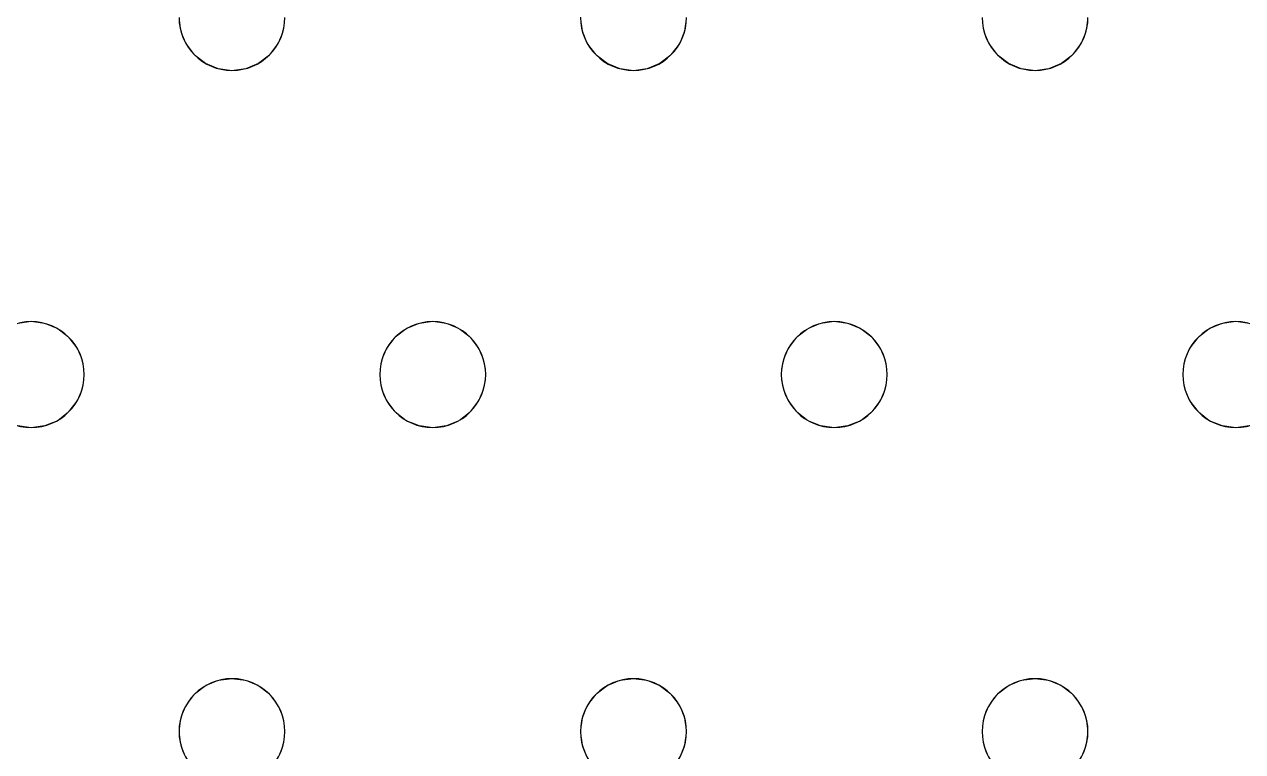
# Model space of a CAD drawing. Header units: millimetres. Extents: x -1 to 1201, y -701 to 1.
# Drawn here: x 695.6 to 787.6, y -342.5 to -287.5 of the extents above; entities that cross this region are included whole.
import ezdxf

# ---------------------------------------------------------------- set-up
doc = ezdxf.new("R2010")
doc.units = ezdxf.units.MM
doc.layers.add('IQ_200_3D', color=1, linetype='Continuous')
doc.layers.add('IQ_204_2D', color=7, linetype='Continuous')

msp = doc.modelspace()

# ---------------------------------------------------------------- linework, layer by layer
at = {"layer": 'IQ_200_3D', "lineweight": 18}
for points, invisible_edges in [([(715.284, -287, 890), (715.148, -288.035, 890), (737.618, -287, 890), (737.754, -285.965, 890)], 10), ([(684.815, -288.035, 890), (707.421, -288.035, 890), (707.284, -287, 890), (684.951, -287, 890)], 5), ([(707.284, -287, 888), (707.421, -288.035, 888), (684.815, -288.035, 888), (684.951, -287, 888)], 10), ([(707.284, -287, 890), (707.421, -288.035, 890), (707.421, -288.035, 888), (707.284, -287, 888)], 2), ([(715.148, -288.035, 890), (714.748, -289, 890), (737.754, -288.035, 890), (737.618, -287, 890)], 10), ([(715.148, -288.035, 888), (715.284, -287, 888), (737.618, -287, 888), (737.754, -288.035, 888)], 10), ([(715.148, -288.035, 890), (715.284, -287, 890), (715.284, -287, 888), (715.148, -288.035, 888)], 8), ([(737.618, -287, 890), (737.754, -288.035, 890), (737.754, -288.035, 888), (737.618, -287, 888)], 2), ([(767.951, -287, 890), (745.618, -287, 890), (745.481, -288.035, 890), (768.087, -288.035, 890)], 5), ([(745.481, -288.035, 888), (745.618, -287, 888), (767.951, -287, 888), (768.087, -288.035, 888)], 10), ([(745.481, -288.035, 890), (745.618, -287, 890), (745.618, -287, 888), (745.481, -288.035, 888)], 8), ([(767.951, -287, 890), (768.087, -288.035, 890), (768.087, -288.035, 888), (767.951, -287, 888)], 2), ([(798.284, -287, 890), (775.951, -287, 890), (775.815, -288.035, 890), (798.421, -288.035, 890)], 5), ([(775.815, -288.035, 888), (775.951, -287, 888), (798.284, -287, 888), (798.421, -288.035, 888)], 10), ([(775.815, -288.035, 890), (775.951, -287, 890), (775.951, -287, 888), (775.815, -288.035, 888)], 8), ([(707.421, -288.035, 890), (684.815, -288.035, 890), (684.415, -289, 890), (707.82, -289, 890)], 5), ([(684.415, -289, 888), (707.421, -288.035, 888), (707.82, -289, 888), (696.118, -310, 888)], 13), ([(707.421, -288.035, 888), (684.415, -289, 888), (684.815, -288.035, 888)], 13), ([(707.421, -288.035, 890), (707.82, -289, 890), (707.82, -289, 888), (707.421, -288.035, 888)], 10), ([(714.748, -289, 890), (738.153, -289, 890), (737.754, -288.035, 890)], 13), ([(714.748, -289, 888), (715.148, -288.035, 888), (737.754, -288.035, 888), (738.153, -289, 888)], 10), ([(714.748, -289, 890), (715.148, -288.035, 890), (715.148, -288.035, 888), (714.748, -289, 888)], 10), ([(737.754, -288.035, 890), (738.153, -289, 890), (738.153, -289, 888), (737.754, -288.035, 888)], 10), ([(768.087, -288.035, 890), (745.481, -288.035, 890), (745.082, -289, 890), (768.487, -289, 890)], 5), ([(745.082, -289, 888), (745.481, -288.035, 888), (768.087, -288.035, 888), (768.487, -289, 888)], 10), ([(745.082, -289, 890), (745.481, -288.035, 890), (745.481, -288.035, 888), (745.082, -289, 888)], 10), ([(768.087, -288.035, 890), (768.487, -289, 890), (768.487, -289, 888), (768.087, -288.035, 888)], 10), ([(798.421, -288.035, 890), (775.815, -288.035, 890), (775.415, -289, 890), (798.82, -289, 890)], 5), ([(775.415, -289, 888), (798.421, -288.035, 888), (798.82, -289, 888), (787.118, -310, 888)], 13), ([(798.421, -288.035, 888), (775.415, -289, 888), (775.815, -288.035, 888)], 13), ([(775.415, -289, 890), (775.815, -288.035, 890), (775.815, -288.035, 888), (775.415, -289, 888)], 10), ([(683.779, -289.828, 890), (682.951, -290.464, 890), (695.082, -310.136, 890), (696.118, -310, 890)], 10), ([(684.415, -289, 890), (683.779, -289.828, 890), (696.118, -310, 890), (707.82, -289, 890)], 14), ([(683.779, -289.828, 888), (684.415, -289, 888), (696.118, -310, 888), (695.082, -310.136, 888)], 10), ([(708.456, -289.828, 890), (707.82, -289, 890), (696.118, -310, 890), (697.153, -310.136, 890)], 10), ([(696.118, -310, 888), (707.82, -289, 888), (708.456, -289.828, 888), (697.153, -310.136, 888)], 5), ([(709.284, -290.464, 890), (708.456, -289.828, 890), (697.153, -310.136, 890), (698.118, -310.536, 890)], 10), ([(709.284, -290.464, 888), (698.118, -310.536, 888), (697.153, -310.136, 888), (708.456, -289.828, 888)], 5), ([(707.82, -289, 890), (708.456, -289.828, 890), (708.456, -289.828, 888), (707.82, -289, 888)], 10), ([(708.456, -289.828, 890), (709.284, -290.464, 890), (709.284, -290.464, 888), (708.456, -289.828, 888)], 10), ([(725.416, -310.136, 890), (714.113, -289.828, 890), (713.284, -290.464, 890), (724.451, -310.536, 890)], 5), ([(725.416, -310.136, 888), (713.284, -290.464, 888), (714.113, -289.828, 888)], 13), ([(713.284, -290.464, 890), (714.113, -289.828, 890), (714.113, -289.828, 888), (713.284, -290.464, 888)], 10), ([(726.451, -310, 890), (714.748, -289, 890), (714.113, -289.828, 890), (725.416, -310.136, 890)], 5), ([(714.113, -289.828, 888), (714.748, -289, 888), (726.451, -310, 888), (725.416, -310.136, 888)], 10), ([(714.113, -289.828, 890), (714.748, -289, 890), (714.748, -289, 888), (714.113, -289.828, 888)], 10), ([(726.451, -310, 890), (738.789, -289.828, 890), (738.153, -289, 890), (714.748, -289, 890)], 13), ([(738.153, -289, 888), (738.789, -289.828, 888), (726.451, -310, 888), (714.748, -289, 888)], 14), ([(727.486, -310.136, 890), (739.618, -290.464, 890), (738.789, -289.828, 890), (726.451, -310, 890)], 5), ([(738.789, -289.828, 888), (739.618, -290.464, 888), (727.486, -310.136, 888), (726.451, -310, 888)], 10), ([(738.153, -289, 890), (738.789, -289.828, 890), (738.789, -289.828, 888), (738.153, -289, 888)], 10), ([(738.789, -289.828, 890), (739.618, -290.464, 890), (739.618, -290.464, 888), (738.789, -289.828, 888)], 10), ([(755.749, -310.136, 890), (756.784, -310, 890), (744.446, -289.828, 890), (743.618, -290.464, 890)], 10), ([(755.749, -310.136, 888), (754.784, -310.536, 888), (743.618, -290.464, 888), (744.446, -289.828, 888)], 10), ([(743.618, -290.464, 890), (744.446, -289.828, 890), (744.446, -289.828, 888), (743.618, -290.464, 888)], 10), ([(756.784, -310, 890), (768.487, -289, 890), (745.082, -289, 890), (744.446, -289.828, 890)], 11), ([(756.784, -310, 888), (755.749, -310.136, 888), (744.446, -289.828, 888), (745.082, -289, 888)], 10), ([(744.446, -289.828, 890), (745.082, -289, 890), (745.082, -289, 888), (744.446, -289.828, 888)], 10), ([(745.082, -289, 888), (768.487, -289, 888), (756.784, -310, 888)], 15), ([(769.122, -289.828, 890), (768.487, -289, 890), (756.784, -310, 890), (757.82, -310.136, 890)], 10), ([(756.784, -310, 888), (768.487, -289, 888), (769.122, -289.828, 888), (757.82, -310.136, 888)], 5), ([(769.951, -290.464, 890), (769.122, -289.828, 890), (757.82, -310.136, 890), (758.784, -310.536, 890)], 10), ([(769.951, -290.464, 888), (758.784, -310.536, 888), (757.82, -310.136, 888), (769.122, -289.828, 888)], 5), ([(768.487, -289, 890), (769.122, -289.828, 890), (769.122, -289.828, 888), (768.487, -289, 888)], 10), ([(769.122, -289.828, 890), (769.951, -290.464, 890), (769.951, -290.464, 888), (769.122, -289.828, 888)], 10), ([(786.082, -310.136, 890), (774.779, -289.828, 890), (773.951, -290.464, 890), (785.118, -310.536, 890)], 5), ([(786.082, -310.136, 888), (785.118, -310.536, 888), (773.951, -290.464, 888), (774.779, -289.828, 888)], 10), ([(773.951, -290.464, 890), (774.779, -289.828, 890), (774.779, -289.828, 888), (773.951, -290.464, 888)], 10), ([(787.118, -310, 890), (798.82, -289, 890), (775.415, -289, 890), (774.779, -289.828, 890)], 11), ([(787.118, -310, 888), (786.082, -310.136, 888), (774.779, -289.828, 888), (775.415, -289, 888)], 10), ([(774.779, -289.828, 890), (775.415, -289, 890), (775.415, -289, 888), (774.779, -289.828, 888)], 10), ([(774.779, -289.828, 890), (786.082, -310.136, 890), (787.118, -310, 890)], 13), ([(787.118, -310, 890), (799.456, -289.828, 890), (798.82, -289, 890)], 13), ([(799.456, -289.828, 888), (788.153, -310.136, 888), (787.118, -310, 888), (798.82, -289, 888)], 5), ([(788.153, -310.136, 890), (800.284, -290.464, 890), (799.456, -289.828, 890), (787.118, -310, 890)], 5), ([(710.249, -290.864, 890), (709.284, -290.464, 890), (698.118, -310.536, 890), (698.946, -311.172, 890)], 10), ([(710.249, -290.864, 888), (698.946, -311.172, 888), (698.118, -310.536, 888), (709.284, -290.464, 888)], 5), ([(709.284, -290.464, 890), (710.249, -290.864, 890), (710.249, -290.864, 888), (709.284, -290.464, 888)], 10), ([(724.451, -310.536, 890), (713.284, -290.464, 890), (712.32, -290.864, 890), (723.622, -311.172, 890)], 5), ([(724.451, -310.536, 888), (712.32, -290.864, 888), (713.284, -290.464, 888), (725.416, -310.136, 888)], 5), ([(712.32, -290.864, 890), (713.284, -290.464, 890), (713.284, -290.464, 888), (712.32, -290.864, 888)], 10), ([(728.451, -310.536, 890), (740.582, -290.864, 890), (739.618, -290.464, 890), (727.486, -310.136, 890)], 5), ([(728.451, -310.536, 888), (727.486, -310.136, 888), (739.618, -290.464, 888), (740.582, -290.864, 888)], 10), ([(739.618, -290.464, 890), (740.582, -290.864, 890), (740.582, -290.864, 888), (739.618, -290.464, 888)], 10), ([(754.784, -310.536, 890), (743.618, -290.464, 890), (742.653, -290.864, 890), (753.956, -311.172, 890)], 5), ([(742.653, -290.864, 888), (743.618, -290.464, 888), (754.784, -310.536, 888), (753.956, -311.172, 888)], 10), ([(742.653, -290.864, 890), (743.618, -290.464, 890), (743.618, -290.464, 888), (742.653, -290.864, 888)], 10), ([(743.618, -290.464, 890), (754.784, -310.536, 890), (755.749, -310.136, 890)], 13), ([(770.916, -290.864, 890), (769.951, -290.464, 890), (758.784, -310.536, 890), (759.613, -311.172, 890)], 10), ([(770.916, -290.864, 888), (759.613, -311.172, 888), (758.784, -310.536, 888), (769.951, -290.464, 888)], 5), ([(769.951, -290.464, 890), (770.916, -290.864, 890), (770.916, -290.864, 888), (769.951, -290.464, 888)], 10), ([(785.118, -310.536, 890), (773.951, -290.464, 890), (772.986, -290.864, 890), (784.289, -311.172, 890)], 5), ([(785.118, -310.536, 888), (784.289, -311.172, 888), (772.986, -290.864, 888), (773.951, -290.464, 888)], 10), ([(772.986, -290.864, 890), (773.951, -290.464, 890), (773.951, -290.464, 888), (772.986, -290.864, 888)], 10), ([(711.284, -291, 890), (710.249, -290.864, 890), (698.946, -311.172, 890), (699.582, -312, 890)], 10), ([(698.946, -311.172, 888), (710.249, -290.864, 888), (711.284, -291, 888)], 13), ([(699.582, -312, 888), (698.946, -311.172, 888), (711.284, -291, 888), (722.987, -312, 888)], 14), ([(711.284, -291, 890), (699.582, -312, 890), (722.987, -312, 890), (723.622, -311.172, 890)], 11), ([(711.284, -291, 888), (710.249, -290.864, 888), (710.249, -290.864, 890), (711.284, -291, 890)], 10), ([(711.284, -291, 890), (723.622, -311.172, 890), (712.32, -290.864, 890)], 3), ([(711.284, -291, 888), (712.32, -290.864, 888), (723.622, -311.172, 888), (722.987, -312, 888)], 10), ([(712.32, -290.864, 888), (711.284, -291, 888), (711.284, -291, 890), (712.32, -290.864, 890)], 10), ([(712.32, -290.864, 888), (724.451, -310.536, 888), (723.622, -311.172, 888)], 13), ([(728.451, -310.536, 890), (729.279, -311.172, 890), (740.582, -290.864, 890)], 14), ([(729.279, -311.172, 888), (728.451, -310.536, 888), (740.582, -290.864, 888), (741.618, -291, 888)], 10), ([(741.618, -291, 890), (740.582, -290.864, 890), (729.279, -311.172, 890), (729.915, -312, 890)], 10), ([(729.915, -312, 888), (729.279, -311.172, 888), (741.618, -291, 888), (753.32, -312, 888)], 14), ([(741.618, -291, 890), (729.915, -312, 890), (753.32, -312, 890), (753.956, -311.172, 890)], 11), ([(741.618, -291, 888), (740.582, -290.864, 888), (740.582, -290.864, 890), (741.618, -291, 890)], 10), ([(741.618, -291, 890), (753.956, -311.172, 890), (742.653, -290.864, 890)], 3), ([(741.618, -291, 888), (742.653, -290.864, 888), (753.956, -311.172, 888), (753.32, -312, 888)], 10), ([(742.653, -290.864, 888), (741.618, -291, 888), (741.618, -291, 890), (742.653, -290.864, 890)], 10), ([(771.951, -291, 890), (770.916, -290.864, 890), (759.613, -311.172, 890), (760.248, -312, 890)], 10), ([(759.613, -311.172, 888), (770.916, -290.864, 888), (771.951, -291, 888)], 13), ([(760.248, -312, 888), (759.613, -311.172, 888), (771.951, -291, 888), (783.653, -312, 888)], 14), ([(783.653, -312, 890), (771.951, -291, 890), (760.248, -312, 890), (760.648, -312.965, 890)], 11), ([(771.951, -291, 888), (770.916, -290.864, 888), (770.916, -290.864, 890), (771.951, -291, 890)], 10), ([(771.951, -291, 890), (783.653, -312, 890), (784.289, -311.172, 890), (772.986, -290.864, 890)], 5), ([(771.951, -291, 888), (772.986, -290.864, 888), (784.289, -311.172, 888), (783.653, -312, 888)], 10), ([(772.986, -290.864, 888), (771.951, -291, 888), (771.951, -291, 890), (772.986, -290.864, 890)], 10), ([(695.082, -310.136, 888), (696.118, -310, 888), (696.118, -310, 890), (695.082, -310.136, 890)], 10), ([(696.118, -310, 888), (697.153, -310.136, 888), (697.153, -310.136, 890), (696.118, -310, 890)], 10), ([(698.118, -310.536, 890), (697.153, -310.136, 890), (697.153, -310.136, 888), (698.118, -310.536, 888)], 10), ([(725.416, -310.136, 890), (724.451, -310.536, 890), (724.451, -310.536, 888), (725.416, -310.136, 888)], 10), ([(725.416, -310.136, 888), (726.451, -310, 888), (726.451, -310, 890), (725.416, -310.136, 890)], 10), ([(726.451, -310, 888), (727.486, -310.136, 888), (727.486, -310.136, 890), (726.451, -310, 890)], 10), ([(728.451, -310.536, 890), (727.486, -310.136, 890), (727.486, -310.136, 888), (728.451, -310.536, 888)], 10), ([(755.749, -310.136, 890), (754.784, -310.536, 890), (754.784, -310.536, 888), (755.749, -310.136, 888)], 10), ([(755.749, -310.136, 888), (756.784, -310, 888), (756.784, -310, 890), (755.749, -310.136, 890)], 10), ([(756.784, -310, 888), (757.82, -310.136, 888), (757.82, -310.136, 890), (756.784, -310, 890)], 10), ([(758.784, -310.536, 890), (757.82, -310.136, 890), (757.82, -310.136, 888), (758.784, -310.536, 888)], 10), ([(786.082, -310.136, 890), (785.118, -310.536, 890), (785.118, -310.536, 888), (786.082, -310.136, 888)], 10), ([(786.082, -310.136, 888), (787.118, -310, 888), (787.118, -310, 890), (786.082, -310.136, 890)], 10), ([(787.118, -310, 888), (788.153, -310.136, 888), (788.153, -310.136, 890), (787.118, -310, 890)], 10), ([(698.946, -311.172, 890), (698.118, -310.536, 890), (698.118, -310.536, 888), (698.946, -311.172, 888)], 10), ([(724.451, -310.536, 890), (723.622, -311.172, 890), (723.622, -311.172, 888), (724.451, -310.536, 888)], 10), ([(729.279, -311.172, 890), (728.451, -310.536, 890), (728.451, -310.536, 888), (729.279, -311.172, 888)], 10), ([(754.784, -310.536, 890), (753.956, -311.172, 890), (753.956, -311.172, 888), (754.784, -310.536, 888)], 10), ([(759.613, -311.172, 890), (758.784, -310.536, 890), (758.784, -310.536, 888), (759.613, -311.172, 888)], 10), ([(785.118, -310.536, 890), (784.289, -311.172, 890), (784.289, -311.172, 888), (785.118, -310.536, 888)], 10), ([(699.582, -312, 890), (698.946, -311.172, 890), (698.946, -311.172, 888), (699.582, -312, 888)], 10), ([(723.622, -311.172, 890), (722.987, -312, 890), (722.987, -312, 888), (723.622, -311.172, 888)], 10), ([(729.915, -312, 890), (729.279, -311.172, 890), (729.279, -311.172, 888), (729.915, -312, 888)], 10), ([(753.956, -311.172, 890), (753.32, -312, 890), (753.32, -312, 888), (753.956, -311.172, 888)], 10), ([(760.248, -312, 890), (759.613, -311.172, 890), (759.613, -311.172, 888), (760.248, -312, 888)], 10), ([(784.289, -311.172, 890), (783.653, -312, 890), (783.653, -312, 888), (784.289, -311.172, 888)], 10), ([(699.582, -312, 890), (699.981, -312.965, 890), (722.987, -312, 890)], 14), ([(722.987, -312, 888), (722.587, -312.965, 888), (699.981, -312.965, 888), (699.582, -312, 888)], 10), ([(699.981, -312.965, 890), (699.582, -312, 890), (699.582, -312, 888), (699.981, -312.965, 888)], 10), ([(699.981, -312.965, 890), (700.118, -314, 890), (722.587, -312.965, 890), (722.987, -312, 890)], 10), ([(722.987, -312, 890), (722.587, -312.965, 890), (722.587, -312.965, 888), (722.987, -312, 888)], 10), ([(729.915, -312, 890), (730.315, -312.965, 890), (753.32, -312, 890)], 14), ([(729.915, -312, 888), (753.32, -312, 888), (730.315, -312.965, 888)], 3), ([(730.315, -312.965, 890), (729.915, -312, 890), (729.915, -312, 888), (730.315, -312.965, 888)], 10), ([(730.315, -312.965, 890), (730.451, -314, 890), (752.921, -312.965, 890), (753.32, -312, 890)], 10), ([(730.315, -312.965, 888), (753.32, -312, 888), (752.921, -312.965, 888), (730.451, -314, 888)], 5), ([(753.32, -312, 890), (752.921, -312.965, 890), (752.921, -312.965, 888), (753.32, -312, 888)], 10), ([(760.248, -312, 888), (783.653, -312, 888), (760.648, -312.965, 888)], 3), ([(760.648, -312.965, 890), (760.248, -312, 890), (760.248, -312, 888), (760.648, -312.965, 888)], 10), ([(760.648, -312.965, 890), (760.784, -314, 890), (783.254, -312.965, 890), (783.653, -312, 890)], 10), ([(760.648, -312.965, 888), (783.653, -312, 888), (783.254, -312.965, 888), (760.784, -314, 888)], 5), ([(783.653, -312, 890), (783.254, -312.965, 890), (783.254, -312.965, 888), (783.653, -312, 888)], 10), ([(700.118, -314, 890), (699.981, -315.035, 890), (722.451, -314, 890), (722.587, -312.965, 890)], 10), ([(700.118, -314, 888), (699.981, -312.965, 888), (722.587, -312.965, 888), (722.451, -314, 888)], 10), ([(700.118, -314, 890), (699.981, -312.965, 890), (699.981, -312.965, 888), (700.118, -314, 888)], 2), ([(722.587, -312.965, 890), (722.451, -314, 890), (722.451, -314, 888), (722.587, -312.965, 888)], 8), ([(730.451, -314, 890), (730.315, -315.035, 890), (752.784, -314, 890), (752.921, -312.965, 890)], 10), ([(752.784, -314, 888), (730.315, -315.035, 888), (730.451, -314, 888), (752.921, -312.965, 888)], 5), ([(730.451, -314, 890), (730.315, -312.965, 890), (730.315, -312.965, 888), (730.451, -314, 888)], 2), ([(752.921, -312.965, 890), (752.784, -314, 890), (752.784, -314, 888), (752.921, -312.965, 888)], 8), ([(760.784, -314, 890), (760.648, -315.035, 890), (783.118, -314, 890), (783.254, -312.965, 890)], 10), ([(783.118, -314, 888), (760.648, -315.035, 888), (760.784, -314, 888), (783.254, -312.965, 888)], 5), ([(760.784, -314, 890), (760.648, -312.965, 890), (760.648, -312.965, 888), (760.784, -314, 888)], 2), ([(783.254, -312.965, 890), (783.118, -314, 890), (783.118, -314, 888), (783.254, -312.965, 888)], 8), ([(699.981, -315.035, 890), (722.587, -315.035, 890), (722.451, -314, 890)], 13), ([(699.981, -315.035, 888), (700.118, -314, 888), (722.451, -314, 888), (722.587, -315.035, 888)], 10), ([(699.981, -315.035, 890), (700.118, -314, 890), (700.118, -314, 888), (699.981, -315.035, 888)], 8), ([(722.451, -314, 890), (722.587, -315.035, 890), (722.587, -315.035, 888), (722.451, -314, 888)], 2), ([(730.315, -315.035, 890), (729.915, -316, 890), (752.921, -315.035, 890), (752.784, -314, 890)], 10), ([(752.921, -315.035, 888), (729.915, -316, 888), (730.315, -315.035, 888), (752.784, -314, 888)], 5), ([(730.315, -315.035, 890), (730.451, -314, 890), (730.451, -314, 888), (730.315, -315.035, 888)], 8), ([(752.784, -314, 890), (752.921, -315.035, 890), (752.921, -315.035, 888), (752.784, -314, 888)], 2), ([(760.648, -315.035, 890), (760.248, -316, 890), (783.254, -315.035, 890), (783.118, -314, 890)], 10), ([(783.254, -315.035, 888), (760.648, -315.035, 888), (783.118, -314, 888)], 3), ([(760.648, -315.035, 890), (760.784, -314, 890), (760.784, -314, 888), (760.648, -315.035, 888)], 8), ([(783.118, -314, 890), (783.254, -315.035, 890), (783.254, -315.035, 888), (783.118, -314, 888)], 2), ([(722.587, -315.035, 890), (699.981, -315.035, 890), (699.582, -316, 890), (722.987, -316, 890)], 5), ([(699.582, -316, 888), (699.981, -315.035, 888), (722.587, -315.035, 888), (722.987, -316, 888)], 10), ([(699.582, -316, 890), (699.981, -315.035, 890), (699.981, -315.035, 888), (699.582, -316, 888)], 10), ([(722.587, -315.035, 890), (722.987, -316, 890), (722.987, -316, 888), (722.587, -315.035, 888)], 10), ([(729.915, -316, 890), (753.32, -316, 890), (752.921, -315.035, 890)], 13), ([(753.32, -316, 888), (741.618, -337, 888), (729.915, -316, 888), (752.921, -315.035, 888)], 7), ([(729.915, -316, 890), (730.315, -315.035, 890), (730.315, -315.035, 888), (729.915, -316, 888)], 10), ([(752.921, -315.035, 890), (753.32, -316, 890), (753.32, -316, 888), (752.921, -315.035, 888)], 10), ([(783.254, -315.035, 890), (760.248, -316, 890), (783.653, -316, 890)], 3), ([(760.248, -316, 888), (760.648, -315.035, 888), (783.254, -315.035, 888), (783.653, -316, 888)], 10), ([(760.248, -316, 890), (760.648, -315.035, 890), (760.648, -315.035, 888), (760.248, -316, 888)], 10), ([(783.254, -315.035, 890), (783.653, -316, 890), (783.653, -316, 888), (783.254, -315.035, 888)], 10), ([(711.284, -337, 890), (699.582, -316, 890), (698.946, -316.828, 890), (710.249, -337.136, 890)], 5), ([(711.284, -337, 888), (710.249, -337.136, 888), (698.946, -316.828, 888), (699.582, -316, 888)], 10), ([(698.946, -316.828, 890), (699.582, -316, 890), (699.582, -316, 888), (698.946, -316.828, 888)], 10), ([(722.987, -316, 890), (699.582, -316, 890), (711.284, -337, 890)], 15), ([(711.284, -337, 888), (699.582, -316, 888), (722.987, -316, 888), (723.622, -316.828, 888)], 11), ([(723.622, -316.828, 890), (722.987, -316, 890), (711.284, -337, 890), (712.32, -337.136, 890)], 10), ([(722.987, -316, 890), (723.622, -316.828, 890), (723.622, -316.828, 888), (722.987, -316, 888)], 10), ([(729.915, -316, 890), (729.279, -316.828, 890), (741.618, -337, 890), (753.32, -316, 890)], 14), ([(741.618, -337, 888), (740.582, -337.136, 888), (729.279, -316.828, 888), (729.915, -316, 888)], 10), ([(729.279, -316.828, 890), (729.915, -316, 890), (729.915, -316, 888), (729.279, -316.828, 888)], 10), ([(741.618, -337, 890), (753.956, -316.828, 890), (753.32, -316, 890)], 13), ([(753.956, -316.828, 888), (742.653, -337.136, 888), (741.618, -337, 888), (753.32, -316, 888)], 5), ([(753.32, -316, 890), (753.956, -316.828, 890), (753.956, -316.828, 888), (753.32, -316, 888)], 10), ([(771.951, -337, 890), (783.653, -316, 890), (760.248, -316, 890), (759.613, -316.828, 890)], 11), ([(771.951, -337, 888), (770.916, -337.136, 888), (759.613, -316.828, 888), (760.248, -316, 888)], 10), ([(759.613, -316.828, 890), (760.248, -316, 890), (760.248, -316, 888), (759.613, -316.828, 888)], 10), ([(771.951, -337, 888), (760.248, -316, 888), (783.653, -316, 888), (784.289, -316.828, 888)], 11), ([(784.289, -316.828, 890), (783.653, -316, 890), (771.951, -337, 890), (772.986, -337.136, 890)], 10), ([(783.653, -316, 890), (784.289, -316.828, 890), (784.289, -316.828, 888), (783.653, -316, 888)], 10), ([(709.284, -337.536, 890), (698.118, -317.464, 890), (697.153, -317.864, 890), (708.456, -338.172, 890)], 5), ([(709.284, -337.536, 888), (697.153, -317.864, 888), (698.118, -317.464, 888)], 13), ([(697.153, -317.864, 890), (698.118, -317.464, 890), (698.118, -317.464, 888), (697.153, -317.864, 888)], 10), ([(710.249, -337.136, 890), (698.946, -316.828, 890), (698.118, -317.464, 890), (709.284, -337.536, 890)], 5), ([(710.249, -337.136, 888), (709.284, -337.536, 888), (698.118, -317.464, 888), (698.946, -316.828, 888)], 10), ([(698.118, -317.464, 890), (698.946, -316.828, 890), (698.946, -316.828, 888), (698.118, -317.464, 888)], 10), ([(723.622, -316.828, 888), (724.451, -317.464, 888), (712.32, -337.136, 888), (711.284, -337, 888)], 10), ([(724.451, -317.464, 890), (723.622, -316.828, 890), (712.32, -337.136, 890), (713.284, -337.536, 890)], 10), ([(713.284, -337.536, 888), (712.32, -337.136, 888), (724.451, -317.464, 888), (725.416, -317.864, 888)], 10), ([(725.416, -317.864, 890), (724.451, -317.464, 890), (713.284, -337.536, 890), (714.113, -338.172, 890)], 10), ([(723.622, -316.828, 890), (724.451, -317.464, 890), (724.451, -317.464, 888), (723.622, -316.828, 888)], 10), ([(724.451, -317.464, 890), (725.416, -317.864, 890), (725.416, -317.864, 888), (724.451, -317.464, 888)], 10), ([(728.451, -317.464, 890), (727.486, -317.864, 890), (739.618, -337.536, 890), (740.582, -337.136, 890)], 10), ([(739.618, -337.536, 888), (727.486, -317.864, 888), (728.451, -317.464, 888)], 13), ([(727.486, -317.864, 890), (728.451, -317.464, 890), (728.451, -317.464, 888), (727.486, -317.864, 888)], 10), ([(729.279, -316.828, 890), (728.451, -317.464, 890), (740.582, -337.136, 890), (741.618, -337, 890)], 10), ([(740.582, -337.136, 888), (739.618, -337.536, 888), (728.451, -317.464, 888), (729.279, -316.828, 888)], 10), ([(728.451, -317.464, 890), (729.279, -316.828, 890), (729.279, -316.828, 888), (728.451, -317.464, 888)], 10), ([(753.956, -316.828, 890), (741.618, -337, 890), (742.653, -337.136, 890), (754.784, -317.464, 890)], 5), ([(742.653, -337.136, 888), (753.956, -316.828, 888), (754.784, -317.464, 888)], 13), ([(754.784, -317.464, 890), (742.653, -337.136, 890), (743.618, -337.536, 890), (755.749, -317.864, 890)], 5), ([(743.618, -337.536, 888), (742.653, -337.136, 888), (754.784, -317.464, 888), (755.749, -317.864, 888)], 10), ([(753.956, -316.828, 890), (754.784, -317.464, 890), (754.784, -317.464, 888), (753.956, -316.828, 888)], 10), ([(754.784, -317.464, 890), (755.749, -317.864, 890), (755.749, -317.864, 888), (754.784, -317.464, 888)], 10), ([(758.784, -317.464, 890), (757.82, -317.864, 890), (769.951, -337.536, 890), (770.916, -337.136, 890)], 10), ([(769.951, -337.536, 888), (757.82, -317.864, 888), (758.784, -317.464, 888)], 13), ([(757.82, -317.864, 890), (758.784, -317.464, 890), (758.784, -317.464, 888), (757.82, -317.864, 888)], 10), ([(759.613, -316.828, 890), (758.784, -317.464, 890), (770.916, -337.136, 890), (771.951, -337, 890)], 10), ([(770.916, -337.136, 888), (769.951, -337.536, 888), (758.784, -317.464, 888), (759.613, -316.828, 888)], 10), ([(758.784, -317.464, 890), (759.613, -316.828, 890), (759.613, -316.828, 888), (758.784, -317.464, 888)], 10), ([(771.951, -337, 888), (784.289, -316.828, 888), (772.986, -337.136, 888)], 3), ([(785.118, -317.464, 890), (784.289, -316.828, 890), (772.986, -337.136, 890)], 14), ([(785.118, -317.464, 888), (773.951, -337.536, 888), (772.986, -337.136, 888), (784.289, -316.828, 888)], 5), ([(773.951, -337.536, 890), (786.082, -317.864, 890), (785.118, -317.464, 890), (772.986, -337.136, 890)], 5), ([(786.082, -317.864, 888), (774.779, -338.172, 888), (773.951, -337.536, 888), (785.118, -317.464, 888)], 5), ([(784.289, -316.828, 890), (785.118, -317.464, 890), (785.118, -317.464, 888), (784.289, -316.828, 888)], 10), ([(785.118, -317.464, 890), (786.082, -317.864, 890), (786.082, -317.864, 888), (785.118, -317.464, 888)], 10), ([(683.779, -338.172, 888), (682.951, -337.536, 888), (695.082, -317.864, 888), (696.118, -318, 888)], 10), ([(696.118, -318, 890), (695.082, -317.864, 890), (683.779, -338.172, 890), (684.415, -339, 890)], 10), ([(683.779, -338.172, 888), (696.118, -318, 888), (684.415, -339, 888)], 3), ([(684.415, -339, 890), (684.815, -339.965, 890), (707.82, -339, 890), (696.118, -318, 890)], 14), ([(707.82, -339, 888), (684.815, -339.965, 888), (684.415, -339, 888), (696.118, -318, 888)], 13), ([(696.118, -318, 888), (695.082, -317.864, 888), (695.082, -317.864, 890), (696.118, -318, 890)], 10), ([(708.456, -338.172, 890), (697.153, -317.864, 890), (696.118, -318, 890), (707.82, -339, 890)], 5), ([(697.153, -317.864, 888), (709.284, -337.536, 888), (708.456, -338.172, 888), (696.118, -318, 888)], 5), ([(697.153, -317.864, 888), (696.118, -318, 888), (696.118, -318, 890), (697.153, -317.864, 890)], 10), ([(707.82, -339, 888), (696.118, -318, 888), (708.456, -338.172, 888)], 3), ([(714.113, -338.172, 888), (713.284, -337.536, 888), (725.416, -317.864, 888), (726.451, -318, 888)], 10), ([(726.451, -318, 890), (725.416, -317.864, 890), (714.113, -338.172, 890), (714.748, -339, 890)], 10), ([(714.113, -338.172, 888), (726.451, -318, 888), (714.748, -339, 888)], 3), ([(738.153, -339, 890), (738.789, -338.172, 890), (726.451, -318, 890), (714.748, -339, 890)], 14), ([(726.451, -318, 888), (738.789, -338.172, 888), (738.153, -339, 888), (714.748, -339, 888)], 13), ([(726.451, -318, 888), (725.416, -317.864, 888), (725.416, -317.864, 890), (726.451, -318, 890)], 10), ([(727.486, -317.864, 890), (726.451, -318, 890), (738.789, -338.172, 890), (739.618, -337.536, 890)], 10), ([(727.486, -317.864, 888), (739.618, -337.536, 888), (738.789, -338.172, 888), (726.451, -318, 888)], 5), ([(727.486, -317.864, 888), (726.451, -318, 888), (726.451, -318, 890), (727.486, -317.864, 890)], 10), ([(755.749, -317.864, 890), (743.618, -337.536, 890), (744.446, -338.172, 890)], 13), ([(744.446, -338.172, 888), (743.618, -337.536, 888), (755.749, -317.864, 888), (756.784, -318, 888)], 10), ([(756.784, -318, 890), (755.749, -317.864, 890), (744.446, -338.172, 890), (745.082, -339, 890)], 10), ([(744.446, -338.172, 888), (756.784, -318, 888), (745.082, -339, 888)], 3), ([(756.784, -318, 890), (745.082, -339, 890), (768.487, -339, 890), (769.122, -338.172, 890)], 11), ([(768.487, -339, 888), (745.481, -339.965, 888), (745.082, -339, 888), (756.784, -318, 888)], 13), ([(756.784, -318, 888), (755.749, -317.864, 888), (755.749, -317.864, 890), (756.784, -318, 890)], 10), ([(757.82, -317.864, 890), (756.784, -318, 890), (769.122, -338.172, 890), (769.951, -337.536, 890)], 10), ([(757.82, -317.864, 888), (769.951, -337.536, 888), (769.122, -338.172, 888), (756.784, -318, 888)], 5), ([(757.82, -317.864, 888), (756.784, -318, 888), (756.784, -318, 890), (757.82, -317.864, 890)], 10), ([(769.122, -338.172, 888), (768.487, -339, 888), (756.784, -318, 888)], 14), ([(774.779, -338.172, 890), (787.118, -318, 890), (786.082, -317.864, 890), (773.951, -337.536, 890)], 5), ([(787.118, -318, 888), (775.415, -339, 888), (774.779, -338.172, 888), (786.082, -317.864, 888)], 5), ([(775.415, -339, 890), (787.118, -318, 890), (774.779, -338.172, 890)], 3), ([(775.415, -339, 890), (775.815, -339.965, 890), (798.82, -339, 890), (787.118, -318, 890)], 14), ([(798.82, -339, 888), (775.815, -339.965, 888), (775.415, -339, 888), (787.118, -318, 888)], 13), ([(787.118, -318, 888), (786.082, -317.864, 888), (786.082, -317.864, 890), (787.118, -318, 890)], 10), ([(787.118, -318, 890), (798.82, -339, 890), (799.456, -338.172, 890), (788.153, -317.864, 890)], 5), ([(788.153, -317.864, 888), (800.284, -337.536, 888), (799.456, -338.172, 888), (787.118, -318, 888)], 5), ([(788.153, -317.864, 888), (787.118, -318, 888), (787.118, -318, 890), (788.153, -317.864, 890)], 10), ([(798.82, -339, 888), (787.118, -318, 888), (799.456, -338.172, 888)], 3), ([(709.284, -337.536, 890), (708.456, -338.172, 890), (708.456, -338.172, 888), (709.284, -337.536, 888)], 10), ([(710.249, -337.136, 890), (709.284, -337.536, 890), (709.284, -337.536, 888), (710.249, -337.136, 888)], 10), ([(710.249, -337.136, 888), (711.284, -337, 888), (711.284, -337, 890), (710.249, -337.136, 890)], 10), ([(711.284, -337, 888), (712.32, -337.136, 888), (712.32, -337.136, 890), (711.284, -337, 890)], 10), ([(713.284, -337.536, 890), (712.32, -337.136, 890), (712.32, -337.136, 888), (713.284, -337.536, 888)], 10), ([(714.113, -338.172, 890), (713.284, -337.536, 890), (713.284, -337.536, 888), (714.113, -338.172, 888)], 10), ([(739.618, -337.536, 890), (738.789, -338.172, 890), (738.789, -338.172, 888), (739.618, -337.536, 888)], 10), ([(740.582, -337.136, 890), (739.618, -337.536, 890), (739.618, -337.536, 888), (740.582, -337.136, 888)], 10), ([(740.582, -337.136, 888), (741.618, -337, 888), (741.618, -337, 890), (740.582, -337.136, 890)], 10), ([(741.618, -337, 888), (742.653, -337.136, 888), (742.653, -337.136, 890), (741.618, -337, 890)], 10), ([(743.618, -337.536, 890), (742.653, -337.136, 890), (742.653, -337.136, 888), (743.618, -337.536, 888)], 10), ([(744.446, -338.172, 890), (743.618, -337.536, 890), (743.618, -337.536, 888), (744.446, -338.172, 888)], 10), ([(769.951, -337.536, 890), (769.122, -338.172, 890), (769.122, -338.172, 888), (769.951, -337.536, 888)], 10), ([(770.916, -337.136, 890), (769.951, -337.536, 890), (769.951, -337.536, 888), (770.916, -337.136, 888)], 10), ([(770.916, -337.136, 888), (771.951, -337, 888), (771.951, -337, 890), (770.916, -337.136, 890)], 10), ([(771.951, -337, 888), (772.986, -337.136, 888), (772.986, -337.136, 890), (771.951, -337, 890)], 10), ([(773.951, -337.536, 890), (772.986, -337.136, 890), (772.986, -337.136, 888), (773.951, -337.536, 888)], 10), ([(774.779, -338.172, 890), (773.951, -337.536, 890), (773.951, -337.536, 888), (774.779, -338.172, 888)], 10), ([(708.456, -338.172, 890), (707.82, -339, 890), (707.82, -339, 888), (708.456, -338.172, 888)], 10), ([(714.748, -339, 890), (714.113, -338.172, 890), (714.113, -338.172, 888), (714.748, -339, 888)], 10), ([(738.789, -338.172, 890), (738.153, -339, 890), (738.153, -339, 888), (738.789, -338.172, 888)], 10), ([(745.082, -339, 890), (744.446, -338.172, 890), (744.446, -338.172, 888), (745.082, -339, 888)], 10), ([(769.122, -338.172, 890), (768.487, -339, 890), (768.487, -339, 888), (769.122, -338.172, 888)], 10), ([(775.415, -339, 890), (774.779, -338.172, 890), (774.779, -338.172, 888), (775.415, -339, 888)], 10), ([(684.815, -339.965, 890), (684.951, -341, 890), (707.421, -339.965, 890), (707.82, -339, 890)], 10), ([(707.421, -339.965, 888), (684.951, -341, 888), (684.815, -339.965, 888), (707.82, -339, 888)], 5), ([(707.82, -339, 890), (707.421, -339.965, 890), (707.421, -339.965, 888), (707.82, -339, 888)], 10), ([(738.153, -339, 890), (714.748, -339, 890), (715.148, -339.965, 890)], 13), ([(738.153, -339, 888), (737.754, -339.965, 888), (715.148, -339.965, 888), (714.748, -339, 888)], 10), ([(715.148, -339.965, 890), (714.748, -339, 890), (714.748, -339, 888), (715.148, -339.965, 888)], 10), ([(715.148, -339.965, 890), (715.284, -341, 890), (737.754, -339.965, 890), (738.153, -339, 890)], 10), ([(738.153, -339, 890), (737.754, -339.965, 890), (737.754, -339.965, 888), (738.153, -339, 888)], 10), ([(768.487, -339, 890), (745.082, -339, 890), (745.481, -339.965, 890)], 13), ([(745.481, -339.965, 890), (745.082, -339, 890), (745.082, -339, 888), (745.481, -339.965, 888)], 10), ([(745.481, -339.965, 890), (745.618, -341, 890), (768.087, -339.965, 890), (768.487, -339, 890)], 10), ([(768.087, -339.965, 888), (745.618, -341, 888), (745.481, -339.965, 888), (768.487, -339, 888)], 5), ([(768.487, -339, 890), (768.087, -339.965, 890), (768.087, -339.965, 888), (768.487, -339, 888)], 10), ([(775.815, -339.965, 890), (775.415, -339, 890), (775.415, -339, 888), (775.815, -339.965, 888)], 10), ([(775.815, -339.965, 890), (775.951, -341, 890), (798.421, -339.965, 890), (798.82, -339, 890)], 10), ([(798.421, -339.965, 888), (775.951, -341, 888), (775.815, -339.965, 888), (798.82, -339, 888)], 5), ([(684.951, -341, 890), (684.815, -342.035, 890), (707.284, -341, 890), (707.421, -339.965, 890)], 10), ([(707.284, -341, 888), (684.815, -342.035, 888), (684.951, -341, 888), (707.421, -339.965, 888)], 5), ([(707.421, -339.965, 890), (707.284, -341, 890), (707.284, -341, 888), (707.421, -339.965, 888)], 8), ([(715.284, -341, 890), (715.148, -342.035, 890), (737.618, -341, 890), (737.754, -339.965, 890)], 10), ([(715.284, -341, 888), (715.148, -339.965, 888), (737.754, -339.965, 888), (737.618, -341, 888)], 10), ([(715.284, -341, 890), (715.148, -339.965, 890), (715.148, -339.965, 888), (715.284, -341, 888)], 2), ([(737.754, -339.965, 890), (737.618, -341, 890), (737.618, -341, 888), (737.754, -339.965, 888)], 8), ([(745.618, -341, 890), (745.481, -342.035, 890), (767.951, -341, 890), (768.087, -339.965, 890)], 10), ([(767.951, -341, 888), (745.481, -342.035, 888), (745.618, -341, 888), (768.087, -339.965, 888)], 5), ([(745.618, -341, 890), (745.481, -339.965, 890), (745.481, -339.965, 888), (745.618, -341, 888)], 2), ([(768.087, -339.965, 890), (767.951, -341, 890), (767.951, -341, 888), (768.087, -339.965, 888)], 8), ([(775.951, -341, 890), (775.815, -339.965, 890), (775.815, -339.965, 888), (775.951, -341, 888)], 2), ([(798.421, -339.965, 890), (775.951, -341, 890), (798.284, -341, 890)], 3), ([(798.284, -341, 888), (775.951, -341, 888), (798.421, -339.965, 888)], 3), ([(707.284, -341, 890), (684.815, -342.035, 890), (707.421, -342.035, 890)], 3), ([(707.421, -342.035, 888), (684.815, -342.035, 888), (707.284, -341, 888)], 3), ([(707.284, -341, 890), (707.421, -342.035, 890), (707.421, -342.035, 888), (707.284, -341, 888)], 2), ([(737.618, -341, 890), (715.148, -342.035, 890), (737.754, -342.035, 890)], 3), ([(715.148, -342.035, 888), (715.284, -341, 888), (737.618, -341, 888), (737.754, -342.035, 888)], 10), ([(715.148, -342.035, 890), (715.284, -341, 890), (715.284, -341, 888), (715.148, -342.035, 888)], 8), ([(737.618, -341, 890), (737.754, -342.035, 890), (737.754, -342.035, 888), (737.618, -341, 888)], 2), ([(767.951, -341, 890), (745.481, -342.035, 890), (768.087, -342.035, 890)], 3), ([(768.087, -342.035, 888), (745.481, -342.035, 888), (767.951, -341, 888)], 3), ([(745.481, -342.035, 890), (745.618, -341, 890), (745.618, -341, 888), (745.481, -342.035, 888)], 8), ([(767.951, -341, 890), (768.087, -342.035, 890), (768.087, -342.035, 888), (767.951, -341, 888)], 2), ([(798.284, -341, 890), (775.951, -341, 890), (775.815, -342.035, 890), (798.421, -342.035, 890)], 5), ([(775.815, -342.035, 888), (775.951, -341, 888), (798.284, -341, 888), (798.421, -342.035, 888)], 10), ([(775.815, -342.035, 890), (775.951, -341, 890), (775.951, -341, 888), (775.815, -342.035, 888)], 8), ([(707.421, -342.035, 890), (684.815, -342.035, 890), (684.415, -343, 890), (707.82, -343, 890)], 5), ([(684.415, -343, 888), (684.815, -342.035, 888), (707.421, -342.035, 888), (707.82, -343, 888)], 10), ([(707.421, -342.035, 890), (707.82, -343, 890), (707.82, -343, 888), (707.421, -342.035, 888)], 10), ([(737.754, -342.035, 890), (715.148, -342.035, 890), (714.748, -343, 890), (738.153, -343, 890)], 5), ([(714.748, -343, 888), (715.148, -342.035, 888), (737.754, -342.035, 888), (738.153, -343, 888)], 10), ([(714.748, -343, 890), (715.148, -342.035, 890), (715.148, -342.035, 888), (714.748, -343, 888)], 10), ([(737.754, -342.035, 890), (738.153, -343, 890), (738.153, -343, 888), (737.754, -342.035, 888)], 10), ([(768.087, -342.035, 890), (745.481, -342.035, 890), (745.082, -343, 890), (768.487, -343, 890)], 5), ([(745.082, -343, 888), (745.481, -342.035, 888), (768.087, -342.035, 888), (768.487, -343, 888)], 10), ([(745.082, -343, 890), (745.481, -342.035, 890), (745.481, -342.035, 888), (745.082, -343, 888)], 10), ([(768.087, -342.035, 890), (768.487, -343, 890), (768.487, -343, 888), (768.087, -342.035, 888)], 10), ([(798.421, -342.035, 890), (775.815, -342.035, 890), (775.415, -343, 890), (798.82, -343, 890)], 5), ([(775.415, -343, 888), (775.815, -342.035, 888), (798.421, -342.035, 888), (798.82, -343, 888)], 10), ([(775.415, -343, 890), (775.815, -342.035, 890), (775.815, -342.035, 888), (775.415, -343, 888)], 10)]:
    msp.add_3dface(points, dxfattribs=dict(at, invisible_edges=invisible_edges))
at = {"layer": 'IQ_204_2D'}
for centre, start, end in [((711.284, -287), 180, 360), ((741.618, -287), 180, 360), ((771.951, -287), 180, 0), ((696.118, -314), 360, 180), ((726.451, -314), 0, 180), ((756.784, -314), 360, 180), ((787.118, -314), 0, 180), ((696.118, -314), 180, 360), ((726.451, -314), 180, 360), ((756.784, -314), 180, 360), ((787.118, -314), 180, 360), ((711.284, -341), 0, 180), ((741.618, -341), 360, 180), ((771.951, -341), 0, 180), ((711.284, -341), 180, 360), ((741.618, -341), 180, 360), ((771.951, -341), 180, 360)]:
    msp.add_arc(centre, 4, start, end, dxfattribs=at)

# ---------------------------------------------------------------- meshes
at = {"layer": 'IQ_200_3D', "lineweight": 18}
mesh = msp.add_polyface(dxfattribs=at)
corners = [(1200, 0, 850), (1200, -700, 850), (0, -700, 850), (0, 0, 850), (810.5, -594, 850), (811.556, -602.023, 850), (814.653, -609.5, 850), (819.58, -615.92, 850), (826, -620.847, 850), (833.477, -623.944, 850), (841.5, -625, 850), (1059.5, -625, 850), (1067.523, -623.944, 850), (1075, -620.847, 850), (1081.42, -615.92, 850), (1086.347, -609.5, 850), (1089.444, -602.023, 850), (1090.5, -594, 850), (1090.5, -476, 850), (1089.444, -467.977, 850), (1086.347, -460.5, 850), (1081.42, -454.08, 850), (1075, -449.153, 850), (1067.523, -446.056, 850), (1059.5, -445, 850), (841.5, -445, 850), (833.477, -446.056, 850), (826, -449.153, 850), (819.58, -454.08, 850), (814.653, -460.5, 850), (811.556, -467.977, 850), (810.5, -476, 850)]
mesh.append_faces([[corners[k] for k in face] for face in [(29, 3, 28), (6, 2, 5), (4, 2, 31), (23, 0, 22), (13, 1, 12), (15, 1, 14), (11, 1, 10)]], dxfattribs={"vtx0": -1, "vtx1": -1})
mesh.append_faces([[corners[k] for k in face] for face in [(3, 29, 30, 2), (2, 30, 31), (0, 25, 26), (2, 6, 7), (2, 9, 10, 1), (0, 20, 21), (1, 18, 19), (1, 15, 16)]], dxfattribs={"vtx0": -1, "vtx2": -1})
mesh.append_faces([[corners[k] for k in face] for face in [(27, 28, 3), (4, 5, 2), (7, 8, 2), (8, 9, 2), (23, 24, 0), (21, 22, 0), (24, 25, 0), (13, 14, 1), (11, 12, 1), (16, 17, 1), (17, 18, 1)]], dxfattribs={"vtx1": -1, "vtx2": -1})
mesh.append_faces([[corners[k] for k in face] for face in [(26, 27, 3, 0), (19, 20, 0, 1)]], dxfattribs={"vtx1": -1, "vtx3": -1})
mesh = msp.add_polyface(dxfattribs=at)
corners = [(1200, -700, 900), (1200, -23, 900), (0, -23, 900), (0, -700, 900), (90, -35.113, 900), (1110, -35.113, 900), (1129.382, -37.665, 900), (1147.443, -45.146, 900), (1162.953, -57.047, 900), (1174.854, -72.557, 900), (1182.335, -90.618, 900), (1184.887, -110, 900), (1184.887, -610, 900), (1182.335, -629.382, 900), (1174.854, -647.443, 900), (1162.953, -662.953, 900), (1147.443, -674.854, 900), (1129.382, -682.335, 900), (1110, -684.887, 900), (90, -684.887, 900), (70.618, -682.335, 900), (52.557, -674.854, 900), (37.047, -662.953, 900), (25.146, -647.443, 900), (17.665, -629.382, 900), (15.113, -610, 900), (15.113, -110, 900), (17.665, -90.618, 900), (25.146, -72.557, 900), (37.047, -57.047, 900), (52.557, -45.146, 900), (70.618, -37.665, 900)]
mesh.append_faces([[corners[k] for k in face] for face in [(9, 1, 8), (14, 0, 13), (31, 2, 30), (28, 2, 27), (21, 3, 20), (23, 3, 22)]], dxfattribs={"vtx0": -1, "vtx1": -1})
mesh.append_faces([[corners[k] for k in face] for face in [(1, 9, 10), (1, 11, 12, 0), (0, 14, 15), (0, 18, 19, 3), (2, 28, 29), (3, 23, 24)]], dxfattribs={"vtx0": -1, "vtx2": -1})
mesh.append_faces([[corners[k] for k in face] for face in [(10, 11, 1), (5, 6, 1), (7, 8, 1), (6, 7, 1), (12, 13, 0), (15, 16, 0), (17, 18, 0), (16, 17, 0), (31, 4, 2), (29, 30, 2), (26, 27, 2), (21, 22, 3), (19, 20, 3), (24, 25, 3)]], dxfattribs={"vtx1": -1, "vtx2": -1})
mesh.append_faces([[corners[k] for k in face] for face in [(4, 5, 1, 2), (25, 26, 2, 3)]], dxfattribs={"vtx1": -1, "vtx3": -1})
mesh = msp.add_polyface(dxfattribs=at)
corners = [(1110, -48.392, 890), (90, -48.392, 890), (66.424, -53.082, 890), (46.437, -66.437, 890), (33.082, -86.424, 890), (28.392, -110, 890), (28.392, -610, 890), (33.082, -633.576, 890), (46.437, -653.563, 890), (66.424, -666.918, 890), (90, -671.608, 890), (1110, -671.608, 890), (1133.576, -666.918, 890), (1153.563, -653.563, 890), (1166.918, -633.576, 890), (1171.608, -610, 890), (1171.608, -110, 890), (1166.918, -86.424, 890), (1153.563, -66.437, 890), (1133.576, -53.082, 890), (122.5, -418.034, 890), (1077.5, -418.034, 890), (1089.656, -419.634, 890), (1100.983, -424.326, 890), (1110.71, -431.79, 890), (1118.174, -441.517, 890), (1122.866, -452.844, 890), (1124.466, -465, 890), (1124.466, -605, 890), (1122.866, -617.156, 890), (1118.174, -628.483, 890), (1110.71, -638.21, 890), (1100.983, -645.674, 890), (1089.656, -650.366, 890), (1077.5, -651.966, 890), (122.5, -651.966, 890), (110.344, -650.366, 890), (99.017, -645.674, 890), (89.29, -638.21, 890), (81.826, -628.483, 890), (77.134, -617.156, 890), (75.534, -605, 890), (75.534, -465, 890), (77.134, -452.844, 890), (81.826, -441.517, 890), (89.29, -431.79, 890), (99.017, -424.326, 890), (110.344, -419.634, 890), (122.5, -68.034, 890), (1077.5, -68.034, 890), (1089.656, -69.634, 890), (1100.983, -74.326, 890), (1110.71, -81.79, 890), (1118.174, -91.517, 890), (1122.866, -102.844, 890), (1124.466, -115, 890), (1124.466, -351, 890), (1122.866, -363.156, 890), (1118.174, -374.483, 890), (1110.71, -384.21, 890), (1100.983, -391.674, 890), (1089.656, -396.366, 890), (1077.5, -397.966, 890), (122.5, -397.966, 890), (110.344, -396.366, 890), (99.017, -391.674, 890), (89.29, -384.21, 890), (81.826, -374.483, 890), (77.134, -363.156, 890), (75.534, -351, 890), (75.534, -115, 890), (77.134, -102.844, 890), (81.826, -91.517, 890), (89.29, -81.79, 890), (99.017, -74.326, 890), (110.344, -69.634, 890)]
mesh.append_faces([[corners[k] for k in face] for face in [(65, 47, 64), (75, 1, 74), (71, 5, 70), (73, 2, 72)]], dxfattribs={"vtx0": -1, "vtx1": -1})
mesh.append_faces([[corners[k] for k in face] for face in [(15, 28, 29, 14), (11, 32, 33), (16, 55, 56, 15), (54, 17, 18, 53), (53, 18, 19, 52), (52, 19, 0, 51), (0, 50, 51), (10, 37, 38, 9), (64, 47, 20, 63), (8, 39, 40, 7), (39, 8, 9, 38), (69, 42, 43), (3, 71, 72, 2)]], dxfattribs={"vtx0": -1, "vtx2": -1})
mesh.append_faces([[corners[k] for k in face] for face in [(6, 41, 42, 69)]], dxfattribs={"vtx0": -1, "vtx2": -1, "vtx3": -1})
mesh.append_faces([[corners[k] for k in face] for face in [(11, 33, 34, 35), (1, 75, 48, 49), (71, 3, 4, 5)]], dxfattribs={"vtx0": -1, "vtx3": -1})
mesh.append_faces([[corners[k] for k in face] for face in [(36, 37, 10)]], dxfattribs={"vtx1": -1, "vtx2": -1})
mesh.append_faces([[corners[k] for k in face] for face in [(27, 28, 15, 56)]], dxfattribs={"vtx1": -1, "vtx2": -1, "vtx3": -1})
mesh.append_faces([[corners[k] for k in face] for face in [(13, 14, 29, 30), (12, 13, 30, 31), (26, 27, 56, 57), (31, 32, 11, 12), (24, 25, 58, 59), (21, 22, 61, 62), (22, 23, 60, 61), (23, 24, 59, 60), (25, 26, 57, 58), (54, 55, 16, 17), (49, 50, 0, 1), (20, 21, 62, 63), (35, 36, 10, 11), (45, 46, 66, 67), (46, 47, 65, 66), (6, 7, 40, 41), (43, 44, 68, 69), (44, 45, 67, 68), (73, 74, 1, 2), (69, 70, 5, 6)]], dxfattribs={"vtx1": -1, "vtx3": -1})
mesh = msp.add_polyface(dxfattribs=at)
corners = [(122.5, -68.034, 860), (110.344, -69.634, 860), (99.017, -74.326, 860), (89.29, -81.79, 860), (81.826, -91.517, 860), (77.134, -102.844, 860), (75.534, -115, 860), (75.534, -351, 860), (77.134, -363.156, 860), (81.826, -374.483, 860), (89.29, -384.21, 860), (99.017, -391.674, 860), (110.344, -396.366, 860), (122.5, -397.966, 860), (1077.5, -397.966, 860), (1089.656, -396.366, 860), (1100.983, -391.674, 860), (1110.71, -384.21, 860), (1118.174, -374.483, 860), (1122.866, -363.156, 860), (1124.466, -351, 860), (1124.466, -115, 860), (1122.866, -102.844, 860), (1118.174, -91.517, 860), (1110.71, -81.79, 860), (1100.983, -74.326, 860), (1089.656, -69.634, 860), (1077.5, -68.034, 860), (640.451, -68.034, 860), (640.451, -105, 860), (639.258, -114.059, 860), (635.762, -122.5, 860), (630.2, -129.749, 860), (622.951, -135.311, 860), (614.51, -138.807, 860), (605.451, -140, 860), (594.549, -140, 860), (585.49, -138.807, 860), (577.049, -135.311, 860), (569.8, -129.749, 860), (564.238, -122.5, 860), (560.742, -114.059, 860), (559.549, -105, 860), (559.549, -68.034, 860), (600, -115, 860), (603.882, -114.489, 860), (607.5, -112.99, 860), (610.607, -110.607, 860), (612.99, -107.5, 860), (614.489, -103.882, 860), (615, -100, 860), (614.489, -96.118, 860), (612.99, -92.5, 860), (610.607, -89.393, 860), (607.5, -87.01, 860), (603.882, -85.511, 860), (600, -85, 860), (596.118, -85.511, 860), (592.5, -87.01, 860), (589.393, -89.393, 860), (587.01, -92.5, 860), (585.511, -96.118, 860), (585, -100, 860), (585.511, -103.882, 860), (587.01, -107.5, 860), (589.393, -110.607, 860), (592.5, -112.99, 860), (596.118, -114.489, 860)]
mesh.append_faces([[corners[k] for k in face] for face in [(0, 42, 43), (29, 27, 28), (65, 62, 63, 64), (48, 46, 47), (50, 48, 49)]], dxfattribs={"vtx0": -1})
mesh.append_faces([[corners[k] for k in face] for face in [(35, 14, 34)]], dxfattribs={"vtx0": -1, "vtx1": -1})
mesh.append_faces([[corners[k] for k in face] for face in [(62, 65, 45, 52)]], dxfattribs={"vtx0": -1, "vtx1": -1, "vtx2": -1, "vtx3": -1})
mesh.append_faces([[corners[k] for k in face] for face in [(13, 6, 7, 12), (14, 35, 36), (27, 29, 30), (65, 44, 45)]], dxfattribs={"vtx0": -1, "vtx2": -1})
mesh.append_faces([[corners[k] for k in face] for face in [(13, 39, 40, 0), (21, 26, 27, 14), (50, 45, 46, 48)]], dxfattribs={"vtx0": -1, "vtx2": -1, "vtx3": -1})
mesh.append_faces([[corners[k] for k in face] for face in [(7, 10, 11, 12), (20, 15, 16, 17)]], dxfattribs={"vtx0": -1, "vtx3": -1})
mesh.append_faces([[corners[k] for k in face] for face in [(38, 39, 13), (37, 38, 13), (2, 3, 6, 1), (41, 42, 0), (40, 41, 0), (33, 34, 14), (32, 33, 14), (30, 31, 27), (25, 26, 21, 24), (55, 56, 52)]], dxfattribs={"vtx1": -1, "vtx2": -1})
mesh.append_faces([[corners[k] for k in face] for face in [(0, 1, 6, 13), (31, 32, 14, 27), (61, 62, 52, 56)]], dxfattribs={"vtx1": -1, "vtx2": -1, "vtx3": -1})
mesh.append_faces([[corners[k] for k in face] for face in [(13, 14, 36, 37), (14, 15, 20, 21)]], dxfattribs={"vtx1": -1, "vtx3": -1})
mesh.append_faces([[corners[k] for k in face] for face in [(4, 5, 6, 3), (18, 19, 20, 17), (57, 58, 59, 56)]], dxfattribs={"vtx2": -1})
mesh.append_faces([[corners[k] for k in face] for face in [(59, 60, 61, 56), (50, 51, 52, 45)]], dxfattribs={"vtx2": -1, "vtx3": -1})
mesh.append_faces([[corners[k] for k in face] for face in [(7, 8, 9, 10), (21, 22, 23, 24), (65, 66, 67, 44), (52, 53, 54, 55)]], dxfattribs={"vtx3": -1})

doc.saveas('drawing.dxf')
